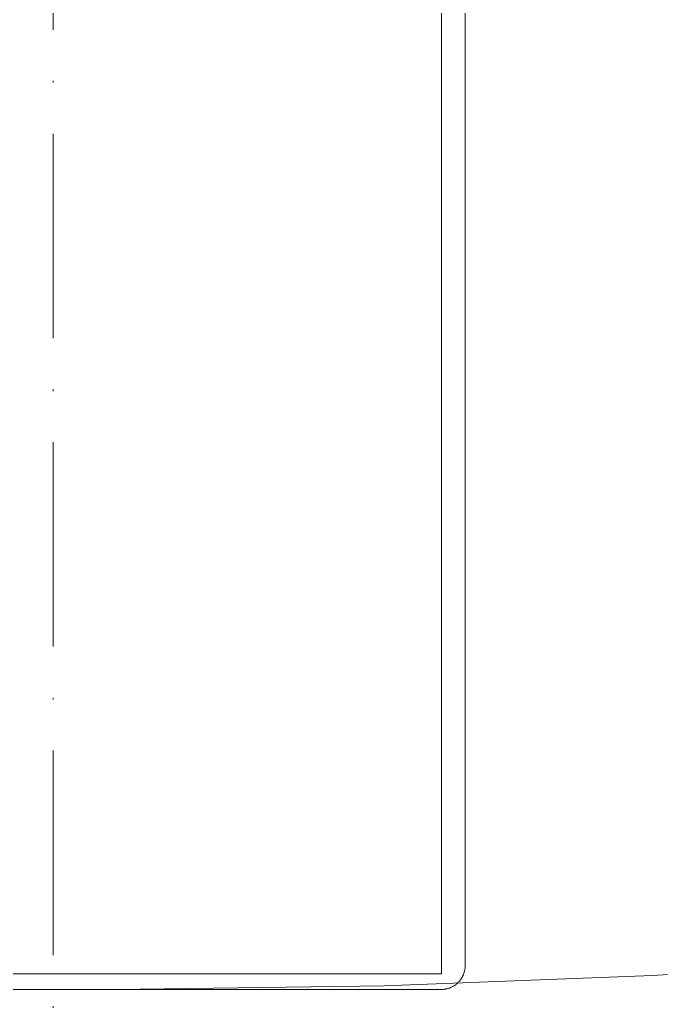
# Model space of a CAD drawing. Header units: millimetres. Extents: x -159872 to 386485, y -250577 to 158966.
# Drawn here: x 157400.7 to 157438.4, y 14410.3 to 14468.2 of the extents above; entities that cross this region are included whole.
import ezdxf

# ---------------------------------------------------------------- set-up
doc = ezdxf.new("R2010")
doc.units = ezdxf.units.MM
doc.linetypes.add('ACAD_ISO10W100', pattern=[18, 12, -3, 0, -3])
doc.layers.get('0').update_dxf_attribs({"lineweight": 25})
doc.layers.add('LDS-equipment-kitchen equipment', color=3, linetype='Continuous', lineweight=13)
doc.layers.add('LDS-struct-extg-ceiling beams', color=252, linetype='ACAD_ISO10W100', lineweight=9)

# ---------------------------------------------------------------- blocks, each defined once
blk = doc.blocks.new('A$C73be1ed8')
at = {"transparency": 33554687}
for points in [[(12.712, 672.388, 0), (12.712, 625.188, 0)], [(13.624, 625.188, 0), (13.624, 672.388, 0)], [(672.8, 625.188, 0), (13.624, 625.188, 0)], [(14.112, 623.788, 0), (672.312, 623.788, 0)]]:
    blk.add_polyline3d(points, dxfattribs=at)
for points in [[(67.845, 384.188, 0), (61.65, 398.671, 0), (55.81, 413.301, 0), (50.329, 428.069, 0), (45.21, 442.967, 0), (40.456, 457.985, 0), (36.071, 473.114, 0), (32.056, 488.346, 0), (28.414, 503.672, 0), (25.148, 519.082, 0), (22.259, 534.567, 0), (19.748, 550.118, 0), (17.619, 565.726, 0), (15.87, 581.381, 0), (14.505, 597.074, 0), (13.523, 612.796, 0), (12.925, 628.537, 0), (12.712, 644.288, 0)], [(14.112, 623.788, 0), (14.078, 623.788, 0), (14.043, 623.79, 0), (14.009, 623.792, 0), (13.975, 623.795, 0), (13.941, 623.798, 0), (13.907, 623.803, 0), (13.873, 623.808, 0), (13.839, 623.815, 0), (13.805, 623.822, 0), (13.772, 623.83, 0), (13.739, 623.839, 0), (13.706, 623.848, 0), (13.673, 623.859, 0), (13.64, 623.87, 0), (13.608, 623.882, 0), (13.576, 623.894, 0), (13.545, 623.908, 0), (13.514, 623.922, 0), (13.483, 623.937, 0), (13.452, 623.953, 0), (13.422, 623.97, 0), (13.392, 623.987, 0), (13.363, 624.005, 0), (13.334, 624.024, 0), (13.306, 624.043, 0), (13.278, 624.063, 0), (13.251, 624.084, 0), (13.224, 624.106, 0), (13.198, 624.128, 0), (13.172, 624.151, 0), (13.147, 624.174, 0), (13.122, 624.198, 0), (13.098, 624.223, 0), (13.075, 624.248, 0), (13.052, 624.273, 0), (13.03, 624.3, 0), (13.008, 624.327, 0), (12.988, 624.354, 0), (12.968, 624.382, 0), (12.948, 624.41, 0), (12.929, 624.439, 0), (12.911, 624.468, 0), (12.894, 624.498, 0), (12.877, 624.528, 0), (12.862, 624.558, 0), (12.847, 624.589, 0), (12.832, 624.621, 0), (12.819, 624.652, 0), (12.806, 624.684, 0), (12.794, 624.716, 0), (12.783, 624.749, 0), (12.772, 624.781, 0), (12.763, 624.814, 0), (12.754, 624.848, 0), (12.746, 624.881, 0), (12.739, 624.915, 0), (12.733, 624.949, 0), (12.727, 624.982, 0), (12.723, 625.016, 0), (12.719, 625.051, 0), (12.716, 625.085, 0), (12.714, 625.119, 0), (12.713, 625.154, 0), (12.712, 625.188, 0)]]:
    blk.add_polyline3d(points)
blk = doc.blocks.new('Group-410')
at = {"layer": 'LDS-equipment-kitchen equipment', "rotation": 89.99980100206012}
blk.add_blockref('A$C73be1ed8', (97377.118, 50856.138), dxfattribs=at)

msp = doc.modelspace()

# ---------------------------------------------------------------- linework, layer by layer
at = {"layer": 'LDS-struct-extg-ceiling beams'}
msp.add_line((157402.66818, 16724.05329), (157402.66818, 9419.05329), dxfattribs=at)

# ---------------------------------------------------------------- block references
at = {"layer": 'LDS-equipment-kitchen equipment', "color": 7}
msp.add_blockref('Group-410', (60673.51323, -36457.51522), dxfattribs=at)

doc.saveas('drawing.dxf')
